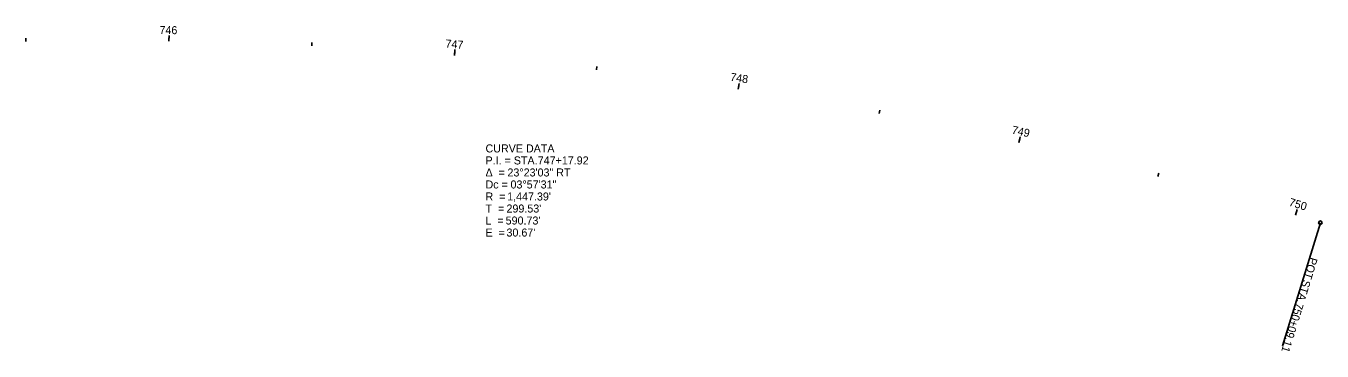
# Model space of a CAD drawing. Extents: x 151756 to 153774, y 328720 to 329370.
# Drawn here: x 153320.9 to 153774.3, y 329213.4 to 329327 of the extents above; entities that cross this region are included whole.
import ezdxf

# ---------------------------------------------------------------- set-up
doc = ezdxf.new("R2010")
doc.units = 0
for name, color, linetype in [('DT_X_Island', 7, 'Continuous'), ('GE_P_Alignment_100_Cardinal_Points', 7, 'Continuous'), ('GE_P_Alignment_100_Curve_Data', 7, 'Continuous'), ('GE_P_Alignment_100_Stations', 7, 'Continuous'), ('PF_P_Grade_Line', 7, 'Continuous')]:
    doc.layers.add(name, color=color, linetype=linetype)

msp = doc.modelspace()

# ---------------------------------------------------------------- linework, layer by layer
at = {"layer": 'DT_X_Island'}
msp.add_line((153773.69, 329258.27), (153760.5, 329215.25), dxfattribs=at)
msp.add_circle((153773.69, 329258.27), 0.6, dxfattribs=at)
at = {"layer": 'GE_P_Alignment_100_Cardinal_Points'}
msp.add_line((153773.69, 329258.27), (153760.5, 329215.25), dxfattribs=at)
msp.add_circle((153773.69, 329258.27), 0.6, dxfattribs=at)
at = {"layer": 'GE_P_Alignment_100_Stations'}
for p, q in [((153320.9, 329321.56), (153320.88, 329322.76)), ((153370.9, 329321.68), (153370.93, 329323.68)), ((153420.87, 329320.08), (153420.93, 329321.28)), ((153470.76, 329316.75), (153470.92, 329318.74)), ((153520.5, 329311.7), (153520.64, 329312.89)), ((153570.03, 329304.93), (153570.34, 329306.91)), ((153619.31, 329296.46), (153619.53, 329297.64)), ((153668.26, 329286.29), (153668.7, 329288.24)), ((153716.83, 329274.44), (153717.14, 329275.6)), ((153764.97, 329260.91), (153765.54, 329262.83))]:
    msp.add_line(p, q, dxfattribs=at)
at = {"layer": 'PF_P_Grade_Line'}
for p, q in [((153370.9, 329321.68), (153370.91, 329322.88)), ((153470.76, 329316.75), (153470.86, 329317.94)), ((153570.03, 329304.93), (153570.22, 329306.12)), ((153668.26, 329286.29), (153668.53, 329287.46)), ((153764.97, 329260.91), (153765.54, 329262.83))]:
    msp.add_line(p, q, dxfattribs=at)

# ---------------------------------------------------------------- texts
at = {"layer": 'DT_X_Island'}
for s, p in [('POT', (153770.09, 329246.4)), (' STA. ', (153767.98, 329239.52)), ('750+09.11', (153765.21, 329230.48))]:
    msp.add_text(s, height=2.8, rotation=252.9557, dxfattribs=at).set_placement(p)
at = {"layer": 'GE_P_Alignment_100_Cardinal_Points'}
for s, p in [('POT', (153770.09, 329246.4)), (' STA. ', (153767.98, 329239.52)), ('750+09.11', (153765.21, 329230.48))]:
    msp.add_text(s, height=2.8, rotation=252.9557, dxfattribs=at).set_placement(p)
at = {"layer": 'GE_P_Alignment_100_Curve_Data'}
for s, p in [('CURVE DATA', (153481.65, 329282.83)), ('P.I. = STA. ', (153481.65, 329278.63)), ('747+17.92', (153499.91, 329278.63)), ('Δ  = ', (153481.65, 329274.43)), ('23°23\'03" RT', (153489.32, 329274.43)), ('Dc = ', (153481.65, 329270.23)), ('03°57\'31"', (153490.39, 329270.23)), ('R  = ', (153481.65, 329266.03)), ("1,447.39'", (153489.23, 329266.03)), ('T  = ', (153481.65, 329261.83)), ("299.53'", (153488.99, 329261.83)), ('L  = ', (153481.65, 329257.63)), ("590.73'", (153488.69, 329257.63)), ('E  = ', (153481.65, 329253.43)), ("30.67'", (153488.99, 329253.43))]:
    msp.add_text(s, height=2.8, dxfattribs=at).set_placement(p)
at = {"layer": 'GE_P_Alignment_100_Stations'}
for s, rotation, p in [('746', 359.1506, (153367.58, 329324.23)), ('747', 355.192, (153467.56, 329319.53)), ('748', 351.2335, (153567.12, 329307.91)), ('749', 347.2749, (153665.57, 329289.46)), ('750', 343.3164, (153762.48, 329264.27))]:
    msp.add_text(s, height=2.8, rotation=rotation, dxfattribs=at).set_placement(p)
at = {"layer": 'PF_P_Grade_Line'}
msp.add_text('750', height=2.8, rotation=343.3164, dxfattribs=at).set_placement((153762.48, 329264.27))

doc.saveas('drawing.dxf')
